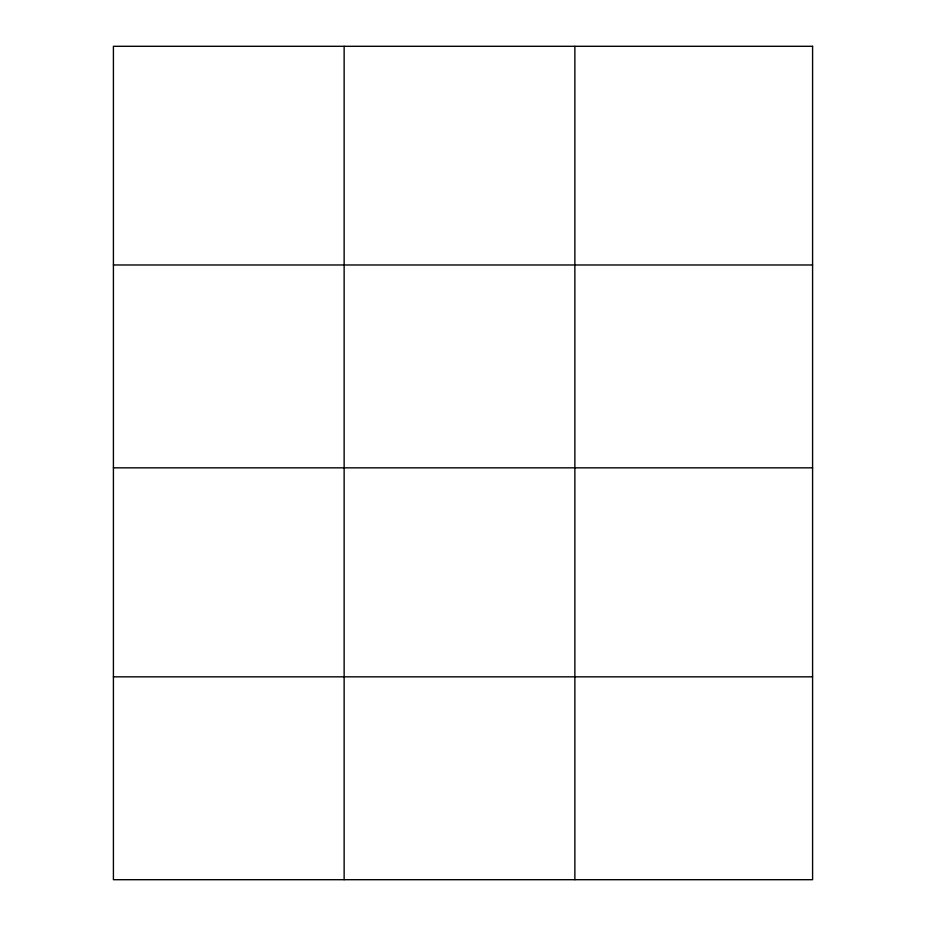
<?xml version="1.0" encoding="UTF-8"?>
<svg xmlns="http://www.w3.org/2000/svg" width="926" height="926" viewBox="0 0 926 926"><rect width="100%" height="100%" fill="white"/><g stroke="black" fill="none" stroke-linecap="round" stroke-linejoin="round"><path stroke-width="1.39" d="M113.412 264.975L812.588 264.975M113.412 467.838L812.588 467.838M113.412 676.837L812.588 676.837M574.872 46.3L574.872 879.7M344.136 46.3L344.136 879.7M812.588 46.3L113.412 46.3L113.412 879.7L812.588 879.7L812.588 46.3"/></g></svg>
